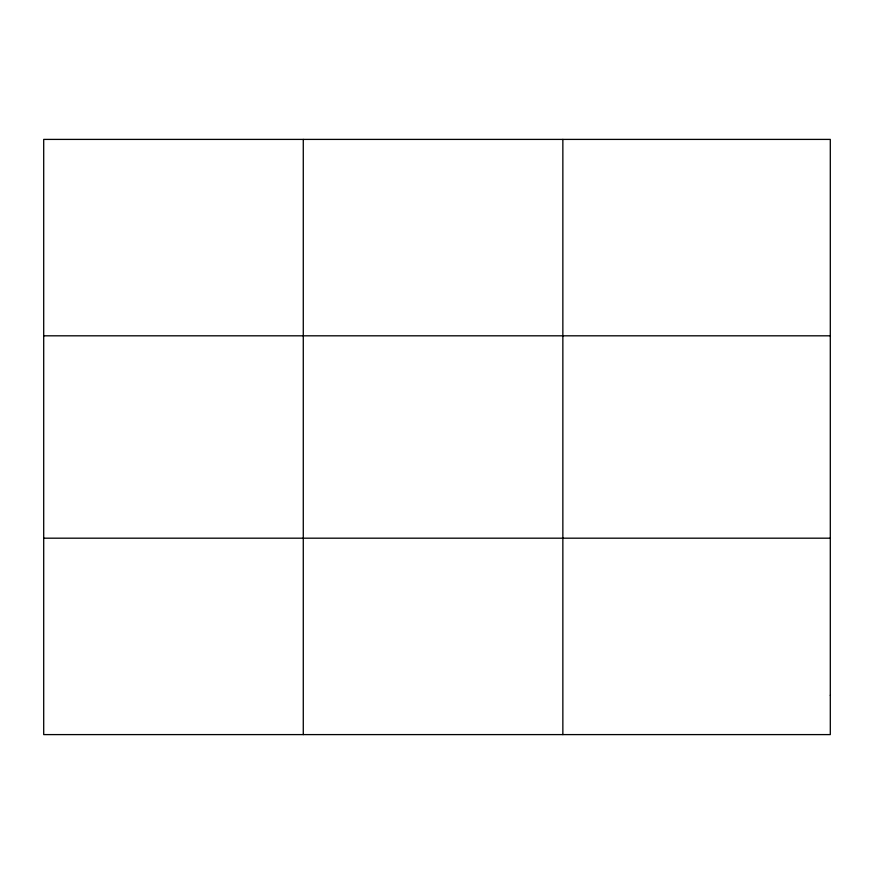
<?xml version="1.0" encoding="UTF-8"?>
<svg xmlns="http://www.w3.org/2000/svg" width="874" height="874" viewBox="0 0 874 874"><rect width="100%" height="100%" fill="white"/><g stroke="black" fill="none" stroke-linecap="round" stroke-linejoin="round"><path stroke-width="1.31" d="M303.278 139.403L303.278 734.597M562.856 139.403L562.856 734.597M43.7 335.813L830.3 335.813M43.7 538.187L830.3 538.187M830.3 695.311L830.3 734.597L43.7 734.597L43.7 139.403L830.3 139.403L830.3 695.311"/></g></svg>
